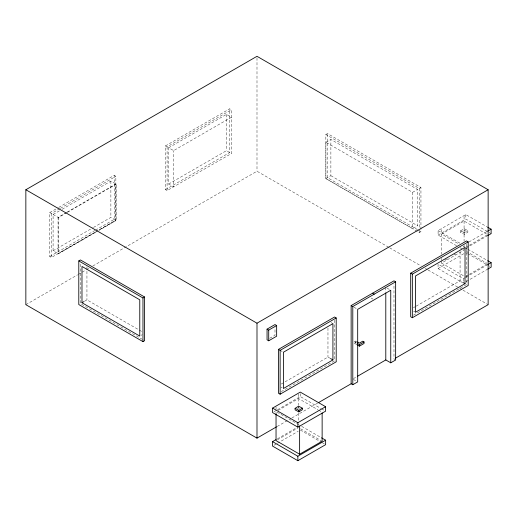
<?xml version="1.0" encoding="UTF-8"?>
<svg xmlns="http://www.w3.org/2000/svg" width="517" height="517" viewBox="0 0 517 517"><rect width="100%" height="100%" fill="white"/><g stroke="black" fill="none" stroke-linecap="round" stroke-linejoin="round"><path stroke-width="0.39" stroke-dasharray="2.58 1.94" d="M460.615 230.828L464.104 228.643L467.885 230.66L467.885 232.185L464.389 234.369L460.615 232.353L460.615 230.828L464.389 232.844L467.885 230.66M460.615 232.353L464.104 230.168L464.104 228.643M297.43 408.417L298.593 407.687L299.854 408.359M97.842 230.685L51.416 257.485L49.761 256.535L49.761 212.571L58.078 207.776M58.77 207.375L114.205 175.366L115.86 176.323L115.86 220.281L98.534 230.285M165.44 145.91L229.671 108.829L231.325 109.785L231.409 153.549L167.094 190.579L165.44 189.629L165.44 145.91L167.094 146.867L231.325 109.785M49.761 212.571L51.416 213.527L59.733 208.726M60.424 208.325L115.86 176.323M95.975 232.12L58.382 253.821L53.089 250.771L53.089 214.497L59.358 210.878M62.143 209.269L110.877 181.131L116.163 184.188L116.163 220.462L98.76 230.511M168.658 147.772L226.446 114.406L231.409 117.275L173.622 150.634L168.658 147.772L168.658 184.046L173.622 186.908L173.622 150.634M66.402 212.539L58.053 217.36L58.053 253.634L97.732 230.724M67.1 212.132L115.834 183.994L115.834 220.268L98.43 230.317M53.089 214.497L58.382 217.547L66.732 212.726M67.43 212.325L116.163 184.188M53.089 250.771L92.776 227.855M93.467 227.454L110.877 217.405L116.163 220.462M168.658 184.046L226.446 150.68L231.409 153.549M165.44 189.629L229.671 152.541L229.671 108.829M49.761 256.535L94.798 230.53M95.496 230.13L114.205 219.331L114.205 175.366M25.85 304.681L77.524 274.844M78.222 274.443L85.906 270.01M86.604 269.603L88.698 268.394M92.886 265.977L256.994 171.23L388.971 247.43M325.839 134.523L327.494 133.567L420.941 187.522L420.941 231.61L419.287 232.566L325.839 178.611L325.839 134.523L419.287 188.472L420.941 187.522M325.917 142.291L330.88 139.428L417.555 189.474L417.555 225.748L412.598 228.611L325.917 178.565L325.917 142.291L412.598 192.337L417.555 189.474M84.465 301.288L86.94 299.86L141.942 331.61M325.839 178.611L330.88 175.702L330.88 139.428M141.005 335.371L142.246 334.654M456.556 245.711L438.093 235.054L438.093 230.582L465.817 214.581L487.008 226.814M438.093 235.054L465.817 219.046L488.378 232.075M269.7 338.305L274.992 335.255L274.992 327.616M468.938 241.988L486.956 231.584M465.817 247.262L468.551 245.685M469.229 245.297L487.647 234.66L464.072 221.043L441.557 234.046L458.896 244.056M445.001 260.09L447.78 258.487M454.029 254.881L455.419 254.08M463.394 249.659L465.468 248.457M466.166 248.057L486.956 236.056M441.557 260.665L441.557 263.082L464.072 250.086M465.455 277.513L463.374 278.715L438.054 264.103L438.054 268.569L465.138 252.929M465.817 276.304L468.551 274.727M469.229 274.333L487.647 263.696M466.153 277.112L486.982 265.085M281.235 384.041L327.965 357.06L329.827 358.132M356.93 344.729L354.455 343.294L354.455 341.769L355.774 341.007L356.988 341.705M413.341 307.77L415.435 306.562M416.133 306.161L460.072 280.789L462.547 282.224M354.455 343.294L355.774 342.532L355.774 341.007M466.153 281.578L486.982 269.551M413.484 315.163L466.541 284.524L466.541 244.173M281.242 391.647L334.551 360.866L336.205 361.822M273.965 411.771L276.737 410.168M277.429 409.768L300.299 396.565L320.811 408.404M278.088 410.382L298.555 398.562L317.974 409.774M353.415 378.644L356.859 376.654M277.215 426.454L287.678 420.411M291.866 417.994L317.664 403.098M277.403 438.81L296.151 427.986M277.409 439.812L297.876 427.998M273.932 445.286L276.711 443.683M277.403 443.276L298.238 431.249M464.104 230.168L467.885 232.185M489.063 232.469L491.111 233.652M438.093 230.582L459.975 243.216M463.167 246.305L464.408 247.023M465.836 248.063L467.2 248.851M467.885 249.246L487.046 260.31M459.975 247.682L462.024 248.864M466.153 251.288L486.956 263.295M465.836 252.529L467.2 253.324M467.885 253.718L487.046 264.775M487.731 265.169L489.78 266.358M330.88 175.702L417.555 225.748M417.452 229.6L327.494 177.661L327.494 133.567M418.15 230L420.941 231.61M441.557 263.082L465.138 276.698M438.054 268.569L462.689 282.786M389.676 247.83L421.096 265.977M425.284 268.394L427.385 269.603M428.082 270.01L458.805 287.749M459.503 288.15L462.295 289.759M462.999 290.166L488.138 304.681M387.033 288.118L389.514 289.546M413.652 311.169L415.513 312.242M371.116 298.018L372.977 299.091M353.964 307.208L357.686 309.353M331.067 322.576L332.922 323.648M395.641 359.987L393.986 359.037L393.986 284.066M354.455 341.769L356.988 343.23M353.344 379.4L356.446 381.191M280.925 350.81L282.166 351.521M321.496 408.798L324.23 410.382M280.925 387.084L282.166 387.795M318.666 410.175L322.136 412.178M298.929 424.774L276.039 411.564L276.039 413.981M301.689 426.37L320.844 437.434M300.635 428.806L321.445 440.814M300.319 430.047L321.529 442.293M322.214 442.688L324.269 443.877M142.524 339.449L80.445 303.608L80.445 263.14M465.817 214.581L465.817 219.046M464.389 232.844L464.389 234.369M464.072 216.578L464.072 241.213M464.072 245.245L464.072 246.855M463.374 278.715L463.374 281.694M460.072 251.773L460.072 280.789M441.557 229.574L441.557 254.209M441.557 258.242L441.557 259.857M419.287 188.472L419.287 227.758M419.287 230.963L419.287 232.566M412.598 192.337L412.598 228.611M385.792 287.4L385.792 292.234M334.551 320.197L334.551 360.866M327.965 328.043L327.965 357.06M300.299 393.586L300.299 396.565M298.555 394.096L298.555 405.018M298.555 405.826L298.555 408.243M298.555 413.083L298.555 421.148M276.039 407.092L276.039 409.328M256.994 57.904L256.994 171.23M226.446 114.406L226.446 150.68M167.094 146.867L167.094 190.579M110.877 181.131L110.877 217.405M86.94 266.811L86.94 299.86M58.382 217.547L58.382 253.821M51.416 213.527L51.416 257.485"/><path stroke-width="0.78" d="M295.097 408.34L298.593 406.162L302.367 408.178L302.367 409.703L298.878 411.887L295.097 409.871L295.097 408.34L298.878 410.356L302.367 408.178M276.517 426.855L256.994 438.132L25.85 304.681L25.85 189.745L256.994 56.301L488.138 189.745L488.138 304.681L395.382 358.229M78.791 260.917L80.445 259.961L144.611 297.01L144.611 340.658L142.963 341.614L78.791 304.565L78.791 260.917L142.963 297.966L144.611 297.01M81.983 302.723L139.771 336.082L139.771 299.808L81.983 266.449L81.983 302.723L83.844 301.65M25.85 189.745L256.994 323.196L488.138 189.745M267.056 329.142L274.992 324.56L276.647 325.516L276.647 336.205L268.711 340.787L267.056 339.837L267.056 329.142L268.711 330.098L276.647 325.516M318.362 402.698L351.14 383.769L351.14 305.579L393.986 280.841L395.641 281.797L395.641 359.987L390.749 362.811L385.792 359.948L357.544 376.253M278.469 349.389L334.551 317.011L336.205 317.968L336.205 361.822L280.124 394.2L278.469 393.243L278.469 349.389L280.124 350.345L336.205 317.968M351.14 305.579L352.794 306.536L395.641 281.797M410.692 273.189L466.541 240.941L468.195 241.898L468.195 285.481L412.346 317.729L410.692 316.772L410.692 273.189L412.346 274.139L468.195 241.898M487.647 231.183L491.111 229.186L491.111 233.652L487.647 235.655M487.68 264.685L491.15 262.681L491.15 267.147L487.68 269.15M332.922 359.922L283.406 388.513L283.406 352.239L332.922 323.648L332.922 359.922L330.447 358.494M357.551 343.559L359.412 344.632L364.046 341.957L364.046 343.488L359.412 346.157L357.551 345.085M465.029 283.652L415.513 312.242L415.513 275.968L465.029 247.378L465.029 283.652L463.167 282.579M272.582 408.1L300.299 392.099L325.6 406.705L325.6 411.17L297.876 427.171L272.582 412.566L272.582 408.1L297.876 422.706L325.6 406.705M351.14 383.769L352.794 384.726L357.686 381.901L357.686 309.353L390.749 290.263L390.749 362.811M321.529 437.828L325.632 440.2L325.632 444.665L297.857 460.699L272.543 446.087L272.543 441.615L276.013 439.612M276.039 413.981L276.039 440.6L299.621 454.21L322.136 441.214L322.136 412.986M272.543 441.615L297.857 456.233L325.632 440.2M487.693 227.209L491.111 229.186M487.731 260.704L491.15 262.681M372.563 293.21L374.218 294.167M364.046 341.957L362.721 341.194L359.412 343.107L357.596 342.054M412.346 274.139L412.346 317.729M385.792 293.042L385.792 359.948M359.412 344.632L359.412 346.157M352.794 306.536L352.794 384.726M299.621 425.982L299.621 454.21M298.878 410.356L298.878 411.887M297.876 422.706L297.876 427.171M297.857 456.233L297.857 460.699M280.124 350.345L280.124 394.2M268.711 330.098L268.711 340.787M256.994 323.196L256.994 438.132M142.963 297.966L142.963 341.614"/></g></svg>
